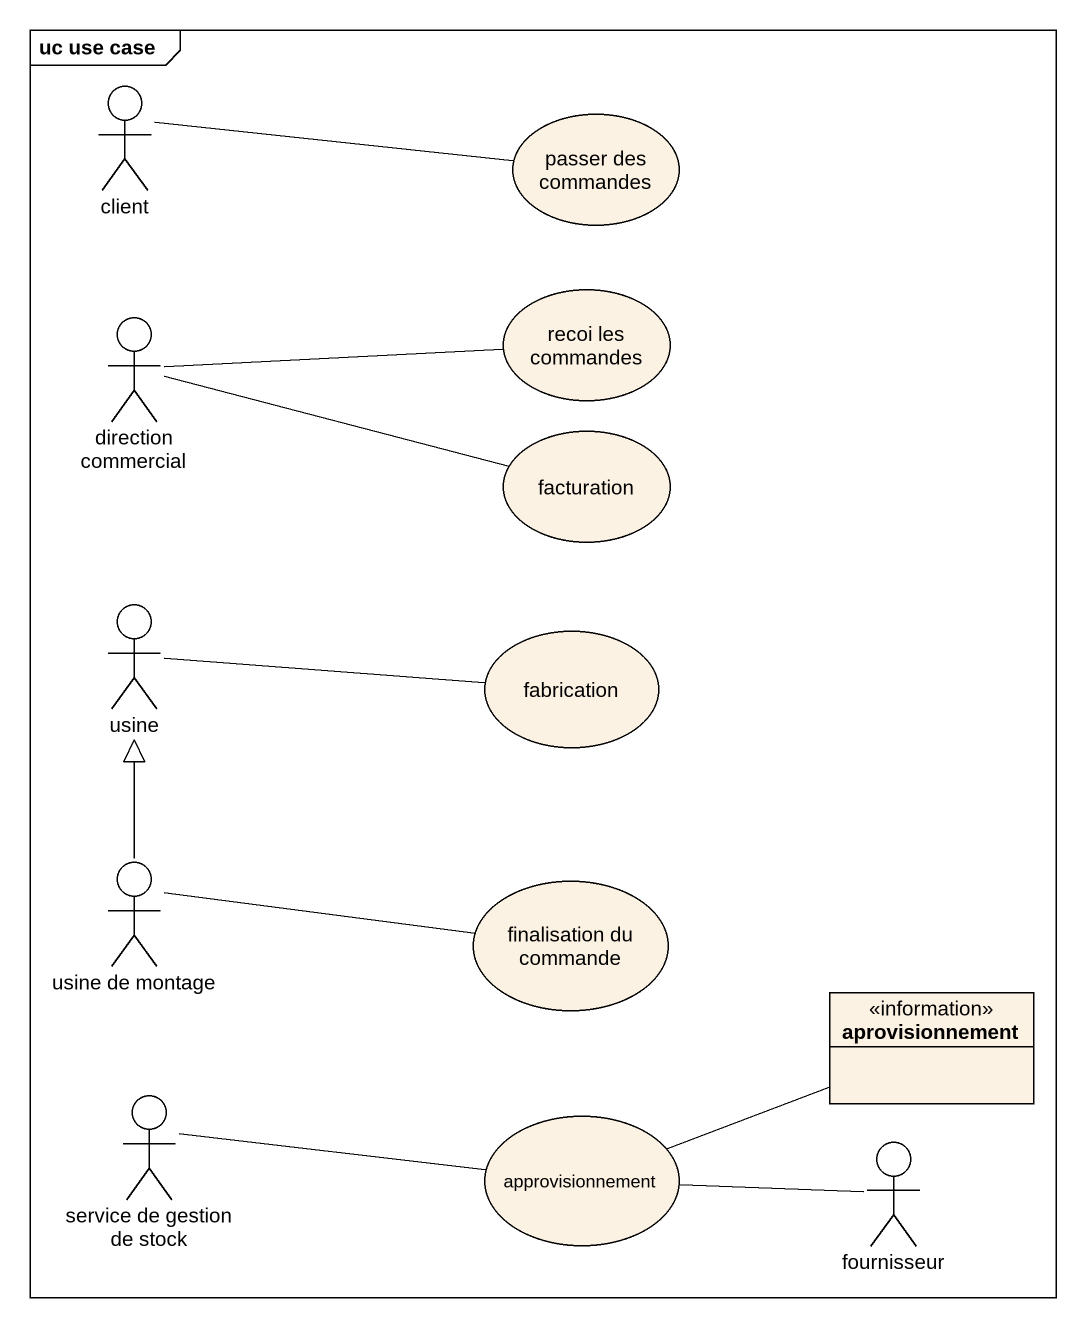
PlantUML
@startuml
mainframe uc use case
allowmixing
hide circle
hide empty members
actor client
usecase "passer des commandes" as passer_des_commandes
actor "direction commercial" as direction_commercial
usecase "recoi les commandes" as recoi_les_commandes
usecase facturation
actor usine
usecase fabrication
actor "usine de montage" as usine_de_montage
usecase "finalisation du commande" as finalisation_du_commande
class aprovisionnement <<information>>
actor "service de gestion de stock" as service_de_gestion_de_stock
usecase approvisionnement
actor fournisseur
client -right- passer_des_commandes
recoi_les_commandes -left- direction_commercial
facturation -left- direction_commercial
usine -right- fabrication
usine_de_montage -up-|> usine
finalisation_du_commande -left- usine_de_montage
approvisionnement -right- aprovisionnement
approvisionnement -left- service_de_gestion_de_stock
fournisseur -left- approvisionnement
@enduml
